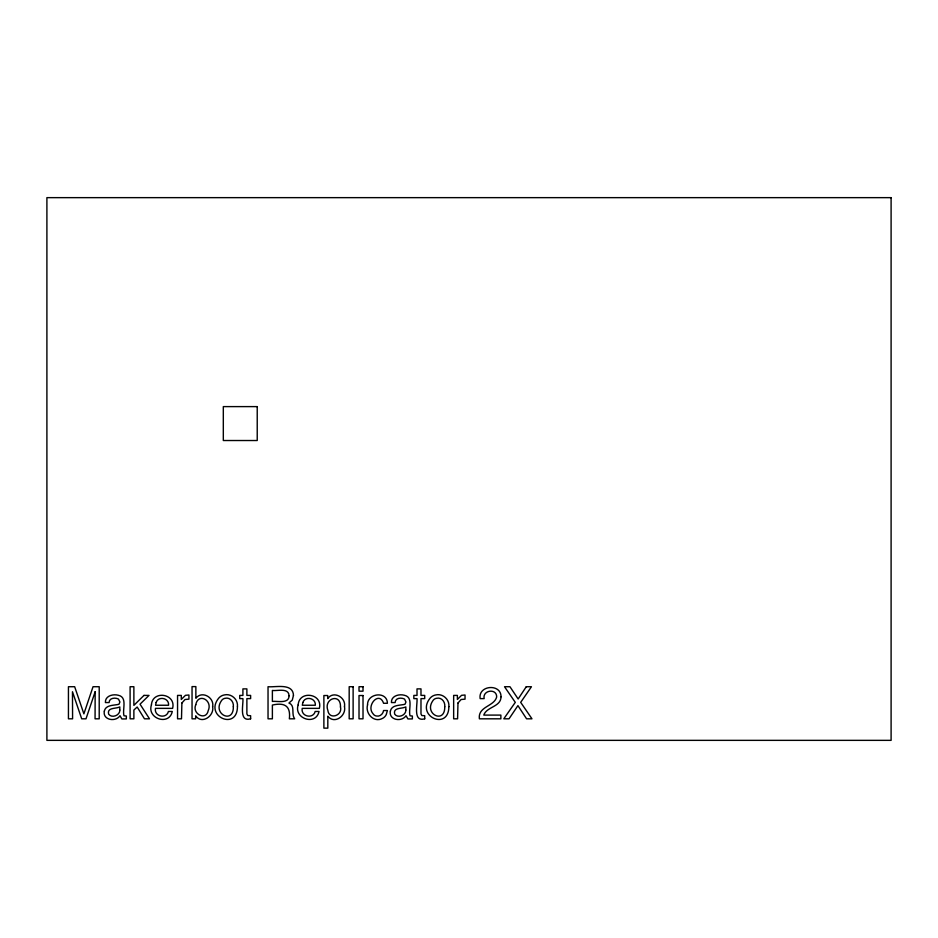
<?xml version="1.0" encoding="UTF-8"?>
<svg xmlns="http://www.w3.org/2000/svg" width="938" height="938" viewBox="0 0 938 938"><rect width="100%" height="100%" fill="white"/><g stroke="black" fill="none" stroke-linecap="round" stroke-linejoin="round"><path stroke-width="1.41" d="M95.16 691.74L95.066 718.813L99.205 718.813L99.205 686.722L93.038 686.722L83.881 713.853L74.665 686.722L68.439 686.722L68.439 718.813L72.589 718.813L72.472 691.74L81.7 718.813L86.003 718.813L95.16 691.74M340.471 706.971C342.827 715.647 329.027 720.243 327.866 710.441C323.446 698.353 341.069 692.76 340.471 706.971M195.772 704.743C191.704 713.818 206.09 721.299 208.224 710.605C212.949 700.17 198.082 692.338 195.772 704.743M212.645 706.666C214.485 715.964 201.787 724.746 195.667 715.823L195.667 718.813L192.044 718.813L192.044 686.604L195.866 686.604L195.866 698.259C201.834 690.309 214.497 697.38 212.645 706.666M237.443 706.619C237.279 731.101 204.109 716.257 218.636 698.235A9.661 9.661 0 0 1 224.276 694.952C231.323 693.194 238.229 699.455 237.443 706.619M367.555 704.848C365.011 713.63 374.098 723.21 382.716 718.285A8.032 8.032 0 0 0 386.257 714.557L387.394 710.535L383.572 710.535C383.114 714.053 379.843 716.913 376.232 715.975A4.819 4.819 0 0 1 373.043 713.724C365.785 705.775 379.21 690.45 383.572 703.277L387.394 703.277C387.242 690.755 367.168 693.088 367.555 704.848M448.868 706.619C448.692 731.101 415.522 716.257 430.05 698.235A9.661 9.661 0 0 1 435.701 694.952C442.736 693.194 449.654 699.455 448.868 706.619M151.44 704.872C146.715 718.684 169.227 726.082 172.287 711.473L168.418 711.473C166.518 719.258 153.867 716.667 155.462 708.366L172.615 708.366C176.367 693.499 152.366 689.946 151.44 704.872M298.178 704.872C293.453 718.684 315.977 726.082 319.026 711.473L315.168 711.473C313.257 719.258 300.606 716.667 302.212 708.366L319.354 708.366C323.118 693.499 299.105 689.946 298.178 704.872M344.481 706.595C346.544 715.823 334.303 724.699 327.819 716.186L327.819 728.146L323.88 728.146L323.88 695.527L327.702 695.527L327.702 698.622C333.4 690.251 346.216 697.333 344.481 706.595M289.056 695.785C289.139 704.098 277.226 700.838 272.383 701.425L272.383 690.45C277.214 691.2 288.845 687.495 289.056 695.785M104.329 711.133C102.5 720.15 115.726 722.319 120.005 715.717L121.87 718.954L126.337 718.918L126.337 716.022L123.992 715.776C122.128 709.515 127.826 697.169 118.211 695.234C112.982 693.803 104.962 695.89 105.408 702.562L109.078 702.562C109.171 697.837 115.21 697.333 118.481 699.068L119.912 701.987L118.974 704.262C114.096 705.564 105.642 704.59 104.329 711.133M390.372 711.133C388.543 720.15 401.757 722.319 406.037 715.717L407.913 718.954L412.368 718.918L412.368 716.022L410.023 715.776C408.159 709.515 413.857 697.169 404.255 695.234C399.013 693.803 391.005 695.89 391.439 702.562L395.109 702.562C395.215 697.837 401.241 697.333 404.524 699.068L405.955 701.987L405.005 704.262C400.127 705.564 391.685 704.59 390.372 711.133M501.021 696.793C500.974 707.006 486.658 706.595 483.774 715.096L500.869 715.096L500.869 718.813L479.388 718.813C477.735 706.349 494.209 706.595 496.671 696.969C496.823 688.082 482.331 690.028 484.149 698.622L480.15 698.622C477.958 684.998 501.255 683.392 501.021 696.793M233.339 706.736C233.703 724.453 212.234 714.064 221.321 700.921A5.347 5.347 0 0 1 224.886 698.341C229.998 696.875 233.996 701.882 233.339 706.736M444.753 706.736C445.116 724.453 423.659 714.064 432.735 700.921A5.347 5.347 0 0 1 436.299 698.341C441.423 696.875 445.409 701.882 444.753 706.736M293.465 695.375L292.281 700.088L288.939 703.043C295.036 705.259 291.636 712.845 293.84 717.382L294.696 718.813L289.361 718.813C290.78 706.267 285.046 702.222 272.383 705.048L272.383 718.813L268.034 718.813L268.034 686.722C275.62 687.448 293.008 682.829 293.465 695.375M119.806 710.078C120.123 715.424 111.634 718.602 108.62 714.111C106.826 707.158 116.031 708.987 119.806 706.912L119.806 710.078M405.837 710.078C406.154 715.424 397.665 718.602 394.664 714.111C392.858 707.158 402.062 708.987 405.837 706.912L405.837 710.078M181.89 703.008L181.491 718.813L177.552 718.813L177.552 695.41L181.292 695.41L181.292 699.455L185.466 695.316L188.937 694.999L188.937 699.15L185.021 699.514L181.89 703.008M457.979 703.008L457.58 718.813L453.652 718.813L453.652 695.41L457.381 695.41L457.381 699.455L461.566 695.316L465.037 694.999L465.037 699.15L461.109 699.514L457.979 703.008M156.118 702.492L155.567 705.247L168.57 705.247C169.344 697.978 158.37 695.656 156.118 702.492M302.857 702.492L302.317 705.247L315.32 705.247C316.083 697.978 305.12 695.656 302.857 702.492M526.277 686.722L518.151 698.998L509.955 686.722L504.515 686.722L515.29 702.363L503.788 718.813L509.041 718.813L517.928 705.622L526.581 718.813L531.975 718.813L520.684 702.363L531.459 686.722L526.277 686.722M143.971 695.41L133.876 705.353L133.876 686.722L130.101 686.722L130.101 718.813L133.876 718.813L133.876 710.031L137.171 707.018L144.475 718.813L149.494 718.813L140.032 704.18L149.001 695.41L143.971 695.41M250.622 718.813C238.686 722.272 243.505 704.579 242.907 698.622L239.741 698.622L239.741 695.41L242.907 695.41L242.907 688.879L246.882 688.879L246.882 695.41L250.622 695.41L250.622 698.622L246.882 698.622L246.882 713.9L247.714 715.542L250.622 715.717L250.622 718.813M424.715 718.813C412.779 722.272 417.598 704.579 417.011 698.622L413.834 698.622L413.834 695.41L417.011 695.41L417.011 688.879L420.986 688.879L420.986 695.41L424.715 695.41L424.715 698.622L420.986 698.622L420.986 713.9L421.807 715.542L424.715 715.717L424.715 718.813M891.1 197.648L46.9 197.648L46.9 740.352L891.1 740.352L891.1 197.648M257.223 406.611L223.314 406.611L223.314 440.52L257.223 440.52L257.223 406.611M353.122 686.722L349.182 686.722L349.182 718.813L353.122 718.813L353.122 686.722M363.018 686.722L359.019 686.722L359.019 691.177L363.018 691.177L363.018 686.722M363.018 695.527L359.019 695.527L359.019 718.813L363.018 718.813L363.018 695.527"/></g></svg>
